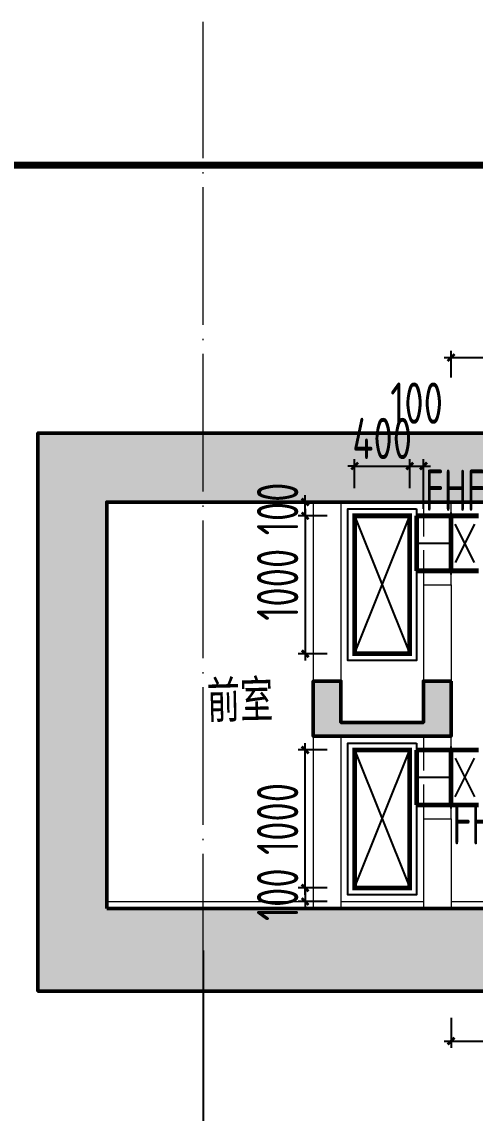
# Model space of a CAD drawing. Extents: x 4 to 13611208, y -605838 to 574722.
# Drawn here: x 13126283 to 13129574, y 410072 to 417995 of the extents above; entities that cross this region are included whole.
import ezdxf

# ---------------------------------------------------------------- set-up
doc = ezdxf.new("R2010")
doc.units = 0
doc.header["$LTSCALE"] = 1000
doc.header["$MEASUREMENT"] = 0
for name, pattern in [('CENTER2', [28.575, 19.05, -3.175, 3.175, -3.175]), ('CONTINOUS', [0]), ('DASH', [0.35, 0.25, -0.1]), ('DOTE', [2.42, 2, -0.2, 0.02, -0.2])]:
    doc.linetypes.add(name, pattern=pattern)
for name, color, linetype, lineweight in [('1-开孔（楼板）', 7, 'Continuous', 5), ('1-扶梯', 8, 'Continuous', 5), ('1-车站轮廓', 8, 'CONTINOUS', 5), ('DOTE', 14, 'DOTE', 5), ('WALL', 2, 'Continuous', 5)]:
    doc.layers.add(name, color=color, linetype=linetype, lineweight=lineweight)
for name, color, linetype in [('AXIS', 3, 'Continuous'), ('DIM_LEAD', 3, 'Continuous'), ('DUCT-X-S中心线', 5, 'CENTER2'), ('DUCT-X-S标注', 7, 'Continuous'), ('DUCT-X-S法兰', 4, 'Continuous'), ('DUCT-X-S管', 3, 'Continuous'), ('DUCT-X-S管端线', 4, 'Continuous'), ('DUCT-X-S阀门', 7, 'Continuous'), ('填充', 8, 'Continuous')]:
    doc.layers.add(name, color=color, linetype=linetype)
doc.styles.add('67', font='gbenor.shx', dxfattribs={"width": 0.7, "bigfont": 'hztxt.shx'})
doc.styles.add('C', font='HZTXT_E', dxfattribs={"width": 0.7, "bigfont": 'HZTXT'})
doc.styles.add('du', font='gbenor.shx', dxfattribs={"width": 0.8, "bigfont": 'hztxt.shx'})
doc.dimstyles.new('67', dxfattribs={"dimscale": 100, "dimtxt": 3, "dimasz": 0.5, "dimexe": 0.5, "dimexo": 2, "dimgap": 0.5, "dimtad": 2, "dimdec": 0, "dimrnd": 5, "dimzin": 0, "dimdsep": 46, "dimtxsty": 'du', "dimblk": 'ARCHTICK', "dimcen": 0, "dimdle": 0.5, "dimclrd": 256, "dimclre": 256, "dimclrt": 256, "dimazin": 0, "dimtfac": 1, "dimtdec": 0, "dimtix": 1, "dimtmove": 2, "dimatfit": 3, "dimfxl": 100, "dimtolj": 1, "dimtzin": 0, "dimlwd": -1, "dimlwe": -1, "dimarcsym": 0})

# ---------------------------------------------------------------- blocks, each defined once
blk = doc.blocks.new('_ArchTick')
at = {"color": 0, "linetype": 'ByBlock', "const_width": 0.4}
blk.add_lwpolyline([(-0.5, -0.5), (0.5, 0.5)], dxfattribs=at)
blk = doc.blocks.new('*D2334')
at = {"layer": 'DUCT-X-S标注', "transparency": 16777216}
for p, q in [((13128499.1, 411707.7), (13128290, 411707.7)), ((13128340, 411707.7), (13128340, 411757.7)), ((13128340, 411707.7), (13128340, 411609.2)), ((13128499.1, 411609.2), (13128290, 411609.2)), ((13128340, 411609.2), (13128340, 411559.2))]:
    blk.add_line(p, q, dxfattribs=at)
at = {"layer": 'DUCT-X-S标注', "transparency": 16777216, "xscale": 50, "yscale": 50, "zscale": 50}
for p, rotation in [((13128340, 411707.7), 270), ((13128340, 411609.2), 90)]:
    blk.add_blockref('_ArchTick', p, dxfattribs=dict(at, rotation=rotation))
at = {"layer": 'DUCT-X-S标注', "transparency": 16777216, "insert": (13128140, 411658.5), "char_height": 300, "attachment_point": 5, "rotation": 90, "style": 'du'}
blk.add_mtext('\\A1;100', dxfattribs=at)
blk = doc.blocks.new('*D2335')
at = {"layer": 'DUCT-X-S标注', "transparency": 16777216}
for p, q in [((13128340, 411657.7), (13128340, 412759.2)), ((13128499.1, 412709.2), (13128290, 412709.2)), ((13128499.1, 411707.7), (13128290, 411707.7))]:
    blk.add_line(p, q, dxfattribs=at)
at = {"layer": 'DUCT-X-S标注', "transparency": 16777216, "xscale": 50, "yscale": 50, "zscale": 50}
for p, rotation in [((13128340, 412709.2), 90), ((13128340, 411707.7), 270)]:
    blk.add_blockref('_ArchTick', p, dxfattribs=dict(at, rotation=rotation))
at = {"layer": 'DUCT-X-S标注', "transparency": 16777216, "insert": (13128140, 412208.5), "char_height": 300, "attachment_point": 5, "rotation": 90, "style": 'du'}
blk.add_mtext('\\A1;1000', dxfattribs=at)
blk = doc.blocks.new('*D2336')
at = {"layer": 'DUCT-X-S标注', "transparency": 16777216}
for p, q in [((13128699.1, 414609.2), (13128699.1, 414820.6)), ((13129099.1, 414609.2), (13129099.1, 414820.6)), ((13128699.1, 414770.6), (13128649.1, 414770.6)), ((13128699.1, 414770.6), (13129099.1, 414770.6)), ((13129099.1, 414770.6), (13129149.1, 414770.6))]:
    blk.add_line(p, q, dxfattribs=at)
at = {"layer": 'DUCT-X-S标注', "transparency": 16777216, "xscale": 50, "yscale": 50, "zscale": 50}
blk.add_blockref('_ArchTick', (13128699.1, 414770.6), dxfattribs=at)
at = {"layer": 'DUCT-X-S标注', "transparency": 16777216, "xscale": 50, "yscale": 50, "zscale": 50, "rotation": 180}
blk.add_blockref('_ArchTick', (13129099.1, 414770.6), dxfattribs=at)
at = {"layer": 'DUCT-X-S标注', "transparency": 16777216, "insert": (13128899.1, 414970.6), "char_height": 300, "attachment_point": 5, "style": 'du'}
blk.add_mtext('\\A1;400', dxfattribs=at)
blk = doc.blocks.new('*D2337')
at = {"layer": 'DUCT-X-S标注', "transparency": 16777216}
for p, q in [((13129099.1, 414609.2), (13129099.1, 414820.6)), ((13129199.1, 414459.2), (13129199.1, 414820.6)), ((13129049.1, 414770.6), (13129249.1, 414770.6))]:
    blk.add_line(p, q, dxfattribs=at)
at = {"layer": 'DUCT-X-S标注', "transparency": 16777216, "xscale": 50, "yscale": 50, "zscale": 50, "rotation": 180}
blk.add_blockref('_ArchTick', (13129099.1, 414770.6), dxfattribs=at)
at = {"layer": 'DUCT-X-S标注', "transparency": 16777216, "xscale": 50, "yscale": 50, "zscale": 50}
blk.add_blockref('_ArchTick', (13129199.1, 414770.6), dxfattribs=at)
at = {"layer": 'DUCT-X-S标注', "transparency": 16777216, "insert": (13129149.1, 415227.1), "char_height": 300, "attachment_point": 5, "style": 'du'}
blk.add_mtext('\\A1;100', dxfattribs=at)
blk = doc.blocks.new('*D2338')
at = {"layer": 'DUCT-X-S标注', "transparency": 16777216}
for p, q in [((13129399.2, 410763.3), (13129399.2, 410545.7)), ((13130473.8, 410763.3), (13130473.8, 410545.7)), ((13129349.2, 410595.7), (13130523.8, 410595.7))]:
    blk.add_line(p, q, dxfattribs=at)
at = {"layer": 'DUCT-X-S标注', "transparency": 16777216, "xscale": 50, "yscale": 50, "zscale": 50, "rotation": 180}
blk.add_blockref('_ArchTick', (13129399.2, 410595.7), dxfattribs=at)
at = {"layer": 'DUCT-X-S标注', "transparency": 16777216, "xscale": 50, "yscale": 50, "zscale": 50}
blk.add_blockref('_ArchTick', (13130473.8, 410595.7), dxfattribs=at)
at = {"layer": 'DUCT-X-S标注', "transparency": 16777216, "insert": (13129936.5, 410395.7), "char_height": 300, "attachment_point": 5, "style": 'du'}
blk.add_mtext('\\A1;1075', dxfattribs=at)
blk = doc.blocks.new('*D2342')
at = {"layer": 'DUCT-X-S标注', "transparency": 16777216}
for p, q in [((13129399.1, 415414.2), (13129399.1, 415607.9)), ((13132270.9, 415414.2), (13132270.9, 415607.9)), ((13129349.1, 415557.9), (13132320.9, 415557.9))]:
    blk.add_line(p, q, dxfattribs=at)
at = {"layer": 'DUCT-X-S标注', "transparency": 16777216, "xscale": 50, "yscale": 50, "zscale": 50, "rotation": 180}
blk.add_blockref('_ArchTick', (13129399.1, 415557.9), dxfattribs=at)
at = {"layer": 'DUCT-X-S标注', "transparency": 16777216, "xscale": 50, "yscale": 50, "zscale": 50}
blk.add_blockref('_ArchTick', (13132270.9, 415557.9), dxfattribs=at)
at = {"layer": 'DUCT-X-S标注', "transparency": 16777216, "insert": (13130835, 415757.9), "char_height": 300, "attachment_point": 5, "style": 'du'}
blk.add_mtext('\\A1;2870', dxfattribs=at)
blk = doc.blocks.new('*D2346')
at = {"layer": 'DUCT-X-S标注', "transparency": 16777216}
for p, q in [((13128340, 414509.2), (13128340, 414559.2)), ((13128499.1, 414509.2), (13128290, 414509.2)), ((13128340, 414409.2), (13128340, 414509.2)), ((13128499.1, 414409.2), (13128290, 414409.2)), ((13128340, 414409.2), (13128340, 414359.2))]:
    blk.add_line(p, q, dxfattribs=at)
at = {"layer": 'DUCT-X-S标注', "transparency": 16777216, "xscale": 50, "yscale": 50, "zscale": 50}
for p, rotation in [((13128340, 414509.2), 270), ((13128340, 414409.2), 90)]:
    blk.add_blockref('_ArchTick', p, dxfattribs=dict(at, rotation=rotation))
at = {"layer": 'DUCT-X-S标注', "transparency": 16777216, "insert": (13128140, 414459.2), "char_height": 300, "attachment_point": 5, "rotation": 90, "style": 'du'}
blk.add_mtext('\\A1;100', dxfattribs=at)
blk = doc.blocks.new('*D2347')
at = {"layer": 'DUCT-X-S标注', "transparency": 16777216}
for p, q in [((13128499.1, 414409.2), (13128290, 414409.2)), ((13128340, 414459.2), (13128340, 413357.7)), ((13128499.1, 413407.7), (13128290, 413407.7))]:
    blk.add_line(p, q, dxfattribs=at)
at = {"layer": 'DUCT-X-S标注', "transparency": 16777216, "xscale": 50, "yscale": 50, "zscale": 50}
for p, rotation in [((13128340, 414409.2), 90), ((13128340, 413407.7), 270)]:
    blk.add_blockref('_ArchTick', p, dxfattribs=dict(at, rotation=rotation))
at = {"layer": 'DUCT-X-S标注', "transparency": 16777216, "insert": (13128140, 413908.5), "char_height": 300, "attachment_point": 5, "rotation": 90, "style": 'du'}
blk.add_mtext('\\A1;1000', dxfattribs=at)

msp = doc.modelspace()

# ---------------------------------------------------------------- hatches: boundary and pattern name
at = {"layer": '填充'}
h = msp.add_hatch(dxfattribs=at)
h.set_pattern_fill('钢筋混凝土', color=8, scale=50, angle=360, style=0)
h.set_pattern_definition([(45, (12621580.35, -396485.73), (-88.388348, 88.388348), []), (50, (12621580.35, -396485.73), (358.63009, -31.37607), [37.5, -412.5]), (355, (12621580.35, -396485.73), (-69.37567, 376.09607), [30, -330]), (100.4514, (12621610.23, -396488.34), (289.25469, 344.71977), [31.8701, -350.57106]), (46.1842, (12621580.35, -396385.73), (533.62052, -82.7595), [56.25, -618.75]), (96.6356, (12621624.8, -396392.6), (467.33135, 487.05894), [47.80514, -525.8565]), (351.1842, (12621580.35, -396385.73), (467.33097, 487.0593), [45, -495]), (21, (12621630.35, -396410.73), (298.45353, -201.309445), [37.5, -412.5]), (326, (12621630.35, -396410.73), (121.65767, 362.57502), [30, -330]), (71.4514, (12621655.2, -396427.5), (420.11131, 161.26525), [31.8701, -350.57106]), (37.5, (12621580.35, -396485.73), (6.079928, 166.446927), [0, -326, 0, -335, 0, -331.25]), (7.5, (12621580.35, -396485.73), (131.53477, 197.205856), [0, -191, 0, -318.5, 0, -126.25]), (327.5, (12621468.85, -396485.73), (266.911218, -11.277436), [0, -125, 0, -390, 0, -517.5]), (317.5, (12621418.85, -396485.73), (291.593085, 50.05249), [0, -162.5, 0, -259, 0, -367.5])])
h.paths.add_polyline_path([(13129399.1, 413209.2), (13129399.1, 412809.2), (13128399.1, 412809.2), (13128399.1, 413209.2), (13128599.1, 413209.2), (13128599.1, 412909.2), (13129199.1, 412909.2), (13129199.1, 413209.2)], flags=0)
h.paths.add_polyline_path([(13126899.1, 411559.2), (13134889.1, 411559.2), (13134889.1, 411809.2), (13134989.1, 411809.2), (13134989.1, 411559.2), (13135699.1, 411559.2), (13135699.1, 414509.2), (13126899.1, 414509.2)], flags=16)
edge = h.paths.add_edge_path()
edge.add_line((13136199.1, 410959.2), (13126399.1, 410959.2))
edge.add_line((13126399.1, 410959.2), (13126399.1, 415009.2))
edge.add_line((13126399.1, 415009.2), (13136199.1, 415009.2))
edge.add_line((13136199.1, 415009.2), (13136199.1, 410959.2))
edge.add_line((13136199.1, 410959.2), (13135599.1, 410959.2))

# ---------------------------------------------------------------- linework, layer by layer
at = {"layer": '1-开孔（楼板）', "color": 8, "linetype": 'DASH'}
for points in [[(13129199.1, 414509.2), (13129199.1, 413909.2), (13129399.1, 413909.2), (13129399.1, 414509.2), (13129199.1, 414509.2)], [(13129199.1, 412809.2), (13129199.1, 412209.2), (13129399.1, 412209.2), (13129399.1, 412809.2), (13129199.1, 412809.2)]]:
    msp.add_lwpolyline(points, dxfattribs=at)
at = {"layer": '1-扶梯', "color": 8}
for p, q in [((13126899.1, 411609.2), (13128399.1, 411609.2)), ((13128599.1, 411609.2), (13129199.1, 411609.2)), ((13129399.1, 411609.2), (13134889.1, 411609.2))]:
    msp.add_line(p, q, dxfattribs=at)
at = {"layer": '1-扶梯', "const_width": 50}
msp.add_lwpolyline([(13137444.8, 416954.2), (13125856.4, 416954.2)], dxfattribs=at)
at = {"layer": '1-车站轮廓', "color": 8, "lineweight": 50}
for points in [[(13136199.1, 410959.2), (13126399.1, 410959.2), (13126399.1, 415009.2), (13136199.1, 415009.2), (13136199.1, 410959.2), (13135599.1, 410959.2)], [(13126899.1, 411559.2), (13134889.1, 411559.2), (13134889.1, 411809.2), (13134989.1, 411809.2), (13134989.1, 411559.2), (13135699.1, 411559.2), (13135699.1, 414509.2), (13126899.1, 414509.2), (13126899.1, 411559.2)], [(13129399.1, 413209.2), (13129399.1, 412809.2), (13128399.1, 412809.2), (13128399.1, 413209.2), (13128599.1, 413209.2), (13128599.1, 412909.2), (13129199.1, 412909.2), (13129199.1, 413209.2), (13129399.1, 413209.2)]]:
    msp.add_lwpolyline(points, dxfattribs=at)
at = {"layer": 'AXIS'}
msp.add_line((13127599.1, 411253), (13127599.1, 408953), dxfattribs=at)
at = {"layer": 'DOTE', "color": 8, "linetype": 'DOTE', "ltscale": 0.5}
msp.add_line((13127599.1, 409744.6), (13127599.1, 417995.5), dxfattribs=at)
at = {"layer": 'DUCT-X-S中心线'}
for p, q in [((13129399.1, 414209.2), (13129149.1, 414209.2)), ((13129399.1, 412509.2), (13129149.1, 412509.2))]:
    msp.add_line(p, q, dxfattribs=at)
at = {"layer": 'DUCT-X-S法兰'}
for p, q in [((13129399.2, 413984.2), (13129399.2, 414434.2)), ((13129399.2, 412284.2), (13129399.2, 412734.2))]:
    msp.add_line(p, q, dxfattribs=at)
at = {"layer": 'DUCT-X-S法兰', "color": 18, "true_color": 0x000000}
for p in [(13129399.1, 414209.2, 3450), (13129399.3, 414209.2, 3450), (13129399.1, 412509.2, 2050), (13129399.3, 412509.2, 2050)]:
    msp.add_point(p, dxfattribs=at)
at = {"layer": 'DUCT-X-S管', "elevation": 3450}
msp.add_lwpolyline([(13129149.1, 414459.2), (13129149.1, 413357.7), (13128649.1, 413357.7), (13128649.1, 414459.2)], close=True, dxfattribs=at)
at = {"layer": 'DUCT-X-S管', "const_width": 35, "elevation": 3450}
for points in [[(13129099.1, 414409.2), (13129099.1, 413407.7), (13128699.1, 413407.7), (13128699.1, 414409.2)], [(13129099.1, 412709.2), (13129099.1, 411707.7), (13128699.1, 411707.7), (13128699.1, 412709.2)]]:
    msp.add_lwpolyline(points, close=True, dxfattribs=at)
at = {"layer": 'DUCT-X-S管', "elevation": 3450}
for points in [[(13128699.1, 413407.7), (13129099.1, 414409.2)], [(13128699.1, 414409.2), (13129099.1, 413407.7)], [(13129149.1, 412759.2), (13129149.1, 411657.7), (13128649.1, 411657.7), (13128649.1, 412759.2), (13129149.1, 412759.2)], [(13128699.1, 411707.7), (13129099.1, 412709.2)], [(13128699.1, 412709.2), (13129099.1, 411707.7)]]:
    msp.add_lwpolyline(points, dxfattribs=at)
at = {"layer": 'DUCT-X-S管', "const_width": 35}
for points in [[(13129399.1, 414409.2), (13129149.1, 414409.2)], [(13129149.1, 414409.2), (13129149.1, 414009.2)], [(13129399.1, 414009.2), (13129399.1, 414409.2)], [(13129399.3, 414409.2), (13129599.3, 414409.2)], [(13129149.1, 414009.2), (13129399.1, 414009.2)], [(13129599.3, 414009.2), (13129399.3, 414009.2)], [(13129399.1, 412709.2), (13129149.1, 412709.2)], [(13129149.1, 412709.2), (13129149.1, 412309.2)], [(13129399.1, 412309.2), (13129399.1, 412709.2)], [(13129399.3, 412709.2), (13129599.3, 412709.2)], [(13129149.1, 412309.2), (13129399.1, 412309.2)], [(13129599.3, 412309.2), (13129399.3, 412309.2)]]:
    msp.add_lwpolyline(points, dxfattribs=at)
at = {"layer": 'DUCT-X-S管端线'}
for p, q in [((13129399.3, 414409.2), (13129399.3, 414009.2)), ((13129399.3, 412309.2), (13129399.3, 412709.2))]:
    msp.add_line(p, q, dxfattribs=at)
at = {"layer": 'DUCT-X-S阀门'}
for p, q in [((13129569.3, 414349.2), (13129429.3, 414069.2)), ((13129569.4, 414069.3), (13129429.3, 414349.2)), ((13129429.3, 412369.2), (13129569.3, 412649.2)), ((13129429.3, 412649.2), (13129569.4, 412369.3))]:
    msp.add_line(p, q, dxfattribs=at)
at = {"layer": 'WALL', "color": 8}
for p, q in [((13128399.1, 414509.2), (13128399.1, 413209.2)), ((13128599.1, 414509.2), (13128399.1, 414509.2)), ((13128599.1, 414509.2), (13128599.1, 413209.2)), ((13129199.1, 413909.2), (13129199.1, 413209.2)), ((13129399.1, 413909.2), (13129399.1, 413209.2)), ((13128599.1, 413209.2), (13128399.1, 413209.2)), ((13129399.1, 413209.2), (13129199.1, 413209.2)), ((13128399.1, 412809.2), (13128399.1, 411559.2)), ((13128599.1, 412809.2), (13128399.1, 412809.2)), ((13128599.1, 412809.2), (13128599.1, 411559.2)), ((13129199.1, 412209.2), (13129199.1, 411559.2)), ((13129399.1, 412209.2), (13129399.1, 411559.2)), ((13128599.1, 411559.2), (13128399.1, 411559.2)), ((13129399.1, 411559.2), (13129199.1, 411559.2))]:
    msp.add_line(p, q, dxfattribs=at)

# ---------------------------------------------------------------- texts
at = {"layer": 'DIM_LEAD', "color": 0, "style": 'C', "width": 0.8}
msp.add_text('前室', height=300, rotation=1.33183, dxfattribs=at).set_placement((13127630.7, 412909.3))
at = {"layer": 'DUCT-X-S标注', "style": '67', "width": 0.75}
for s, p in [('FHF-A1202', (13129210.1, 414444.6, 3450)), ('FHF-A1210', (13129410.4, 412022.6, 3450))]:
    msp.add_text(s, height=300, dxfattribs=at).set_placement(p)

# ---------------------------------------------------------------- dimensions: what is measured, and where the dimension line sits
at = {"layer": 'DUCT-X-S标注'}
for base, p1, p2, picture, middle in [((13132270.9, 415557.9), (13129399.1, 415214.2, 3450), (13132270.9, 415214.2, 2650), '*D2342', (13130835, 415757.9)), ((13129099.1, 414770.6), (13128699.1, 414409.2, 3450), (13129099.1, 414409.2, 3450), '*D2336', (13128899.1, 414970.6)), ((13130473.8, 410595.7), (13129399.2, 410963.3, 3450), (13130473.8, 410963.3, 2050), '*D2338', (13129936.5, 410395.7))]:
    dim = msp.add_linear_dim(base=base, p1=p1, p2=p2, dimstyle='67', dxfattribs=at)
    dim.commit()
    dim.dimension.update_dxf_attribs({"geometry": picture, "text_midpoint": middle})
dim = msp.add_linear_dim(base=(13129199.1, 414770.6), p1=(13129099.1, 414409.2, 3450), p2=(13129199.1, 414259.2, 3450), dimstyle='67', dxfattribs=at)
dim.commit()
dim.dimension.update_dxf_attribs({"geometry": '*D2337', "text_midpoint": (13129149.1, 415227.1), "dimtype": 160})
for base, p1, p2, picture, middle in [((13128340, 414509.2), (13128699.1, 414409.2, 3450), (13128699.1, 414509.2), '*D2346', (13128140, 414459.2)), ((13128339.9621852, 413407.722485), (13128699.1410847, 414409.222485, 3450), (13128699.1410847, 413407.722485, 3450), '*D2347', (13128139.9621852, 413908.472485)), ((13128339.9621852, 412709.222485), (13128699.1410932, 411707.722485, 3450), (13128699.1410932, 412709.222485, 3450), '*D2335', (13128139.9621852, 412208.472485)), ((13128339.9621852, 411609.222485), (13128699.1410932, 411707.722485, 3450), (13128699.1410932, 411609.222485), '*D2334', (13128139.9621852, 411658.472485))]:
    dim = msp.add_linear_dim(base=base, p1=p1, p2=p2, angle=90, dimstyle='67', dxfattribs=at)
    dim.commit()
    dim.dimension.update_dxf_attribs({"geometry": picture, "text_midpoint": middle})

doc.saveas('drawing.dxf')
